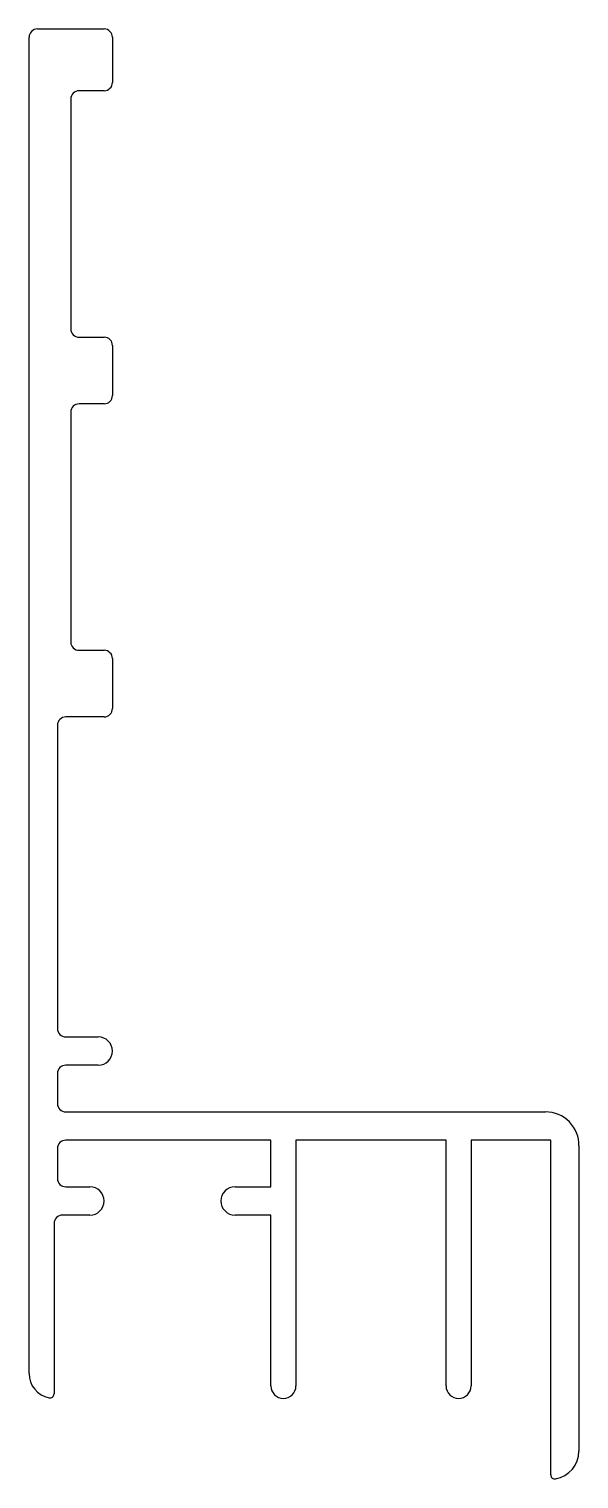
# Model space of a CAD drawing. Extents: x 1024.1 to 1057.1, y 384.4 to 471.5.
import ezdxf

# ---------------------------------------------------------------- set-up
doc = ezdxf.new("R2010")
doc.units = 0
doc.layers.get('0').update_dxf_attribs({"linetype": 'CONTINUOUS'})

msp = doc.modelspace()

# ---------------------------------------------------------------- linework, layer by layer
at = {"color": 0}
for p, q in [((1024.091, 390.753), (1024.091, 470.953)), ((1024.591, 471.453), (1028.591, 471.453)), ((1029.091, 470.953), (1029.091, 468.249)), ((1028.591, 467.749), (1027.091, 467.749)), ((1026.591, 467.249), (1026.591, 453.453)), ((1027.091, 452.953), (1028.591, 452.953)), ((1029.091, 452.453), (1029.091, 449.453)), ((1026.591, 448.453), (1026.591, 434.657)), ((1028.591, 448.953), (1027.091, 448.953)), ((1027.091, 434.157), (1028.591, 434.157)), ((1029.091, 433.657), (1029.091, 430.657)), ((1028.591, 430.157), (1026.291, 430.157)), ((1025.791, 429.657), (1025.791, 411.453)), ((1026.291, 410.953), (1028.241, 410.953)), ((1028.241, 409.253), (1026.291, 409.253)), ((1025.791, 408.753), (1025.791, 406.953)), ((1026.291, 406.453), (1055.058, 406.453)), ((1038.591, 404.753), (1026.291, 404.753)), ((1038.591, 401.953), (1038.591, 404.753)), ((1049.091, 404.753), (1040.091, 404.753)), ((1040.091, 404.753), (1040.091, 390.003)), ((1049.091, 390.003), (1049.091, 404.753)), ((1055.365, 404.753), (1050.591, 404.753)), ((1050.591, 404.753), (1050.591, 390.003)), ((1055.365, 384.665), (1055.365, 404.753)), ((1025.791, 404.253), (1025.791, 402.453)), ((1057.058, 404.41), (1057.058, 386.092)), ((1026.291, 401.953), (1027.741, 401.953)), ((1036.441, 401.953), (1038.591, 401.953)), ((1025.591, 399.753), (1025.591, 389.528)), ((1027.741, 400.253), (1026.091, 400.253)), ((1038.591, 400.253), (1036.441, 400.253)), ((1038.591, 390.003), (1038.591, 400.253))]:
    msp.add_line(p, q, dxfattribs=at)
for centre, radius, start, end in [((1024.591, 470.953), 0.5, 90, 180), ((1028.591, 470.953), 0.5, 0, 90), ((1027.091, 467.249), 0.5, 90, 180), ((1028.591, 468.249), 0.5, 270, 0), ((1027.091, 453.453), 0.5, 180, 270), ((1028.591, 452.453), 0.5, 0, 90), ((1028.591, 449.453), 0.5, 270, 0), ((1027.091, 448.453), 0.5, 90, 180), ((1027.091, 434.657), 0.5, 180, 270), ((1028.591, 433.657), 0.5, 0, 90), ((1026.291, 429.657), 0.5, 90, 180), ((1028.591, 430.657), 0.5, 270, 0), ((1026.291, 411.453), 0.5, 180, 270), ((1026.291, 411.453), 0.5, 180, 270), ((1028.241, 410.103), 0.85, 270, 90), ((1026.291, 408.753), 0.5, 90, 180), ((1026.291, 406.953), 0.5, 180, 270), ((1055.058, 404.453), 2, 358.7736, 90), ((1026.291, 404.253), 0.5, 90, 180), ((1026.291, 402.453), 0.5, 180, 270), ((1027.741, 401.103), 0.85, 270, 90), ((1036.441, 401.103), 0.85, 90, 270), ((1026.091, 399.753), 0.5, 90, 180), ((1025.591, 390.753), 1.5, 180, 258.46304), ((1039.341, 390.003), 0.75, 180, 0), ((1049.841, 390.003), 0.75, 180, 0), ((1025.341, 389.528), 0.25, 258.46304, 0), ((1055.358, 386.092), 1.7, 280.19757, 0), ((1055.615, 384.665), 0.25, 180, 280.19757)]:
    msp.add_arc(centre, radius, start, end, dxfattribs=at)

doc.saveas('drawing.dxf')
